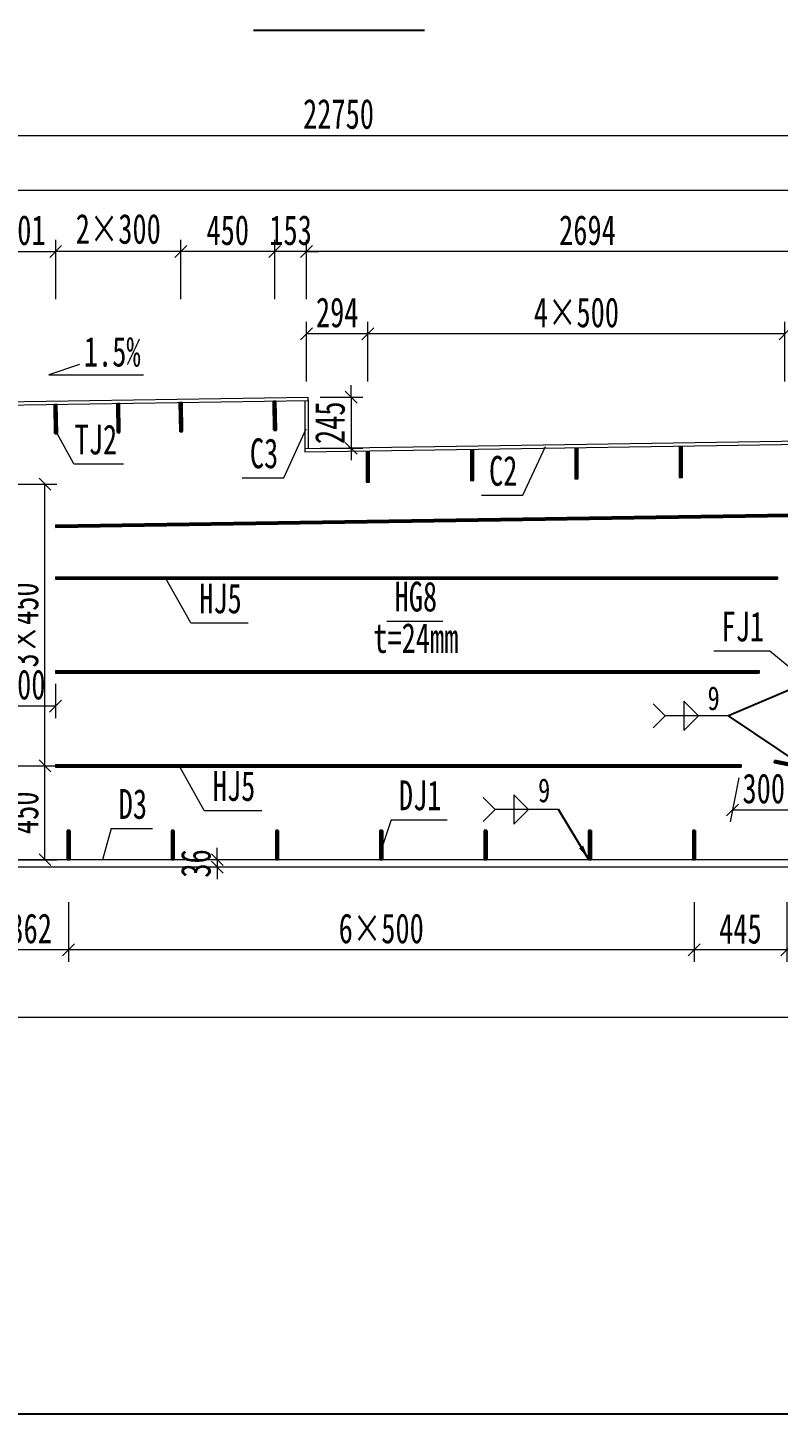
# Model space of a CAD drawing. Header units: millimetres. Extents: x -89049 to 410567, y -307459 to -100425.
# Drawn here: x 199822 to 203421, y -127671 to -121026 of the extents above; entities that cross this region are included whole.
import ezdxf
from ezdxf.enums import TextEntityAlignment as Align

# ---------------------------------------------------------------- set-up
doc = ezdxf.new("R2010")
doc.units = ezdxf.units.MM
doc.layers.get('Defpoints').update_dxf_attribs({"color": 8})
for name, color, linetype, lineweight in [('Dim', 4, 'Continuous', 15), ('文字', 7, 'Continuous', 15), ('细实线', 4, 'Continuous', 15), ('钢板粗线', 1, 'Continuous', 25), ('钢板细线', 6, 'Continuous', 15)]:
    doc.layers.add(name, color=color, linetype=linetype, lineweight=lineweight)
doc.layers.add('Text', color=4, linetype='Continuous')
doc.styles.add('111', font='', dxfattribs={"width": 0.7})
doc.styles.add('BM_Dim', font='', dxfattribs={"width": 0.85})
doc.styles.add('SMEDI', font='', dxfattribs={"width": 0.75})
doc.styles.get("Standard").update_dxf_attribs({"font": ''})
doc.styles.get('111').set_extended_font_data('仿宋_GB2312')
doc.styles.get('BM_Dim').set_extended_font_data('仿宋_GB2312')
doc.styles.get('SMEDI').set_extended_font_data('仿宋_GB2312')
doc.styles.get('Standard').set_extended_font_data('仿宋_GB2312')
doc.dimstyles.new('200', dxfattribs={"dimscale": 0, "dimtxt": 2.5, "dimasz": 1, "dimexe": 1, "dimexo": 1, "dimgap": 0.6, "dimtad": 1, "dimdec": 0, "dimdsep": 46, "dimtxsty": '111', "dimblk": 'OBLIQUE', "dimcen": 0, "dimclrd": 4, "dimclre": 4, "dimclrt": 4, "dimadec": 1, "dimazin": 2, "dimtfac": 1, "dimtdec": 0, "dimtix": 1, "dimtmove": 2, "dimatfit": 3, "dimfxl": 4, "dimfxlon": 1, "dimtolj": 1, "dimlwd": -1, "dimlwe": -1, "dimarcsym": 0})
doc.dimstyles.new('MSteel_1.0_1.0', dxfattribs={"dimtxt": 3, "dimasz": 1.2, "dimexe": 1, "dimexo": 1, "dimgap": 1, "dimtad": 3, "dimtoh": 1, "dimdec": 0, "dimzin": 0, "dimdsep": 46, "dimtxsty": 'Standard', "dimblk": 'ARCHTICK', "dimcen": 0.09, "dimclrd": 3, "dimclre": 3, "dimadec": 0, "dimazin": 0, "dimtfac": 1, "dimtdec": 4, "dimtofl": 0, "dimtmove": 0, "dimatfit": 3, "dimfxl": 1, "dimtolj": 1, "dimtzin": 0, "dimarcsym": 0})

# ---------------------------------------------------------------- blocks, each defined once
blk = doc.blocks.new('12-140加劲 无过焊孔')
at = {"layer": 'Defpoints'}
blk.add_line((38946.6, 32076.7), (38946.6, 32216.7), dxfattribs=at)
at = {"layer": '钢板粗线', "color": 7}
for p, q in [((38940.6, 32076.7), (38940.6, 32216.7)), ((38940.6, 32216.7), (38952.6, 32216.7)), ((38952.6, 32076.7), (38952.6, 32216.7)), ((38940.6, 32076.7), (38952.6, 32076.7))]:
    blk.add_line(p, q, dxfattribs=at)
blk = doc.blocks.new('14-160加劲 无过焊孔')
at = {"layer": 'Defpoints'}
blk.add_line((38609.4, 32076.7), (38609.4, 32216.7), dxfattribs=at)
at = {"layer": '钢板粗线', "color": 7}
for p, q in [((38603.4, 32076.7), (38603.4, 32216.7)), ((38603.4, 32216.7), (38615.4, 32216.7)), ((38615.4, 32076.7), (38615.4, 32216.7)), ((38603.4, 32076.7), (38615.4, 32076.7))]:
    blk.add_line(p, q, dxfattribs=at)
blk = doc.blocks.new('_Oblique')
at = {"color": 0, "linetype": 'ByBlock', "lineweight": -2}
blk.add_line((-0.5, -0.5), (0.5, 0.5), dxfattribs=at)
blk = doc.blocks.new('*D1244')
at = {"layer": 'Defpoints', "color": 0}
for p in [(199956.4, -122099.3), (199655.4, -122841.5), (199956.4, -122831.1)]:
    blk.add_point(p, dxfattribs=at)
at = {"layer": '细实线', "color": 4}
for p, q in [((199655.4, -122327.9), (199655.4, -122042.1)), ((199956.4, -122327.9), (199956.4, -122042.1)), ((199655.4, -122099.3), (199956.4, -122099.3))]:
    blk.add_line(p, q, dxfattribs=at)
at = {"layer": '细实线', "color": 4, "xscale": 57.14285714285715, "yscale": 57.14285714285715, "zscale": 57.14285714285715, "rotation": 180}
blk.add_blockref('_Oblique', (199655.4, -122099.3), dxfattribs=at)
at = {"layer": '细实线', "color": 4, "xscale": 57.14285714285715, "yscale": 57.14285714285715, "zscale": 57.14285714285715}
blk.add_blockref('_Oblique', (199956.4, -122099.3), dxfattribs=at)
at = {"layer": '细实线', "color": 4, "insert": (199805.9, -121997.1), "char_height": 142.86, "attachment_point": 5, "style": '111'}
blk.add_mtext('\\A1;301', dxfattribs=at)
blk = doc.blocks.new('*D1245')
at = {"layer": 'Defpoints', "color": 0}
for p in [(211974, -121542.4), (190651.3, -121716.4), (211974, -123001.7)]:
    blk.add_point(p, dxfattribs=at)
at = {"layer": '细实线', "color": 4}
for p, q in [((190651.3, -121659.3), (190651.3, -121485.3)), ((211974, -121771), (211974, -121485.3)), ((190651.3, -121542.4), (211974, -121542.4))]:
    blk.add_line(p, q, dxfattribs=at)
at = {"layer": '细实线', "color": 4, "xscale": 57.14285714285715, "yscale": 57.14285714285715, "zscale": 57.14285714285715, "rotation": 180}
blk.add_blockref('_Oblique', (190651.3, -121542.4), dxfattribs=at)
at = {"layer": '细实线', "color": 4, "xscale": 57.14285714285715, "yscale": 57.14285714285715, "zscale": 57.14285714285715}
blk.add_blockref('_Oblique', (211974, -121542.4), dxfattribs=at)
at = {"layer": '细实线', "color": 4, "insert": (201312.6, -121440.2), "char_height": 142.86, "attachment_point": 5, "style": '111'}
blk.add_mtext('\\A1;22750', dxfattribs=at)
blk = doc.blocks.new('*D1246')
at = {"layer": 'Defpoints', "color": 0}
for p in [(203853.5, -121805.1), (192781.3, -122749.7), (203853.5, -123001.7)]:
    blk.add_point(p, dxfattribs=at)
at = {"layer": '细实线', "color": 4}
for p, q in [((192781.3, -122033.7), (192781.3, -121748)), ((203853.5, -122033.7), (203853.5, -121748)), ((192781.3, -121805.1), (203853.5, -121805.1))]:
    blk.add_line(p, q, dxfattribs=at)
at = {"layer": '细实线', "color": 4, "xscale": 57.14285714285715, "yscale": 57.14285714285715, "zscale": 57.14285714285715, "rotation": 180}
blk.add_blockref('_Oblique', (192781.3, -121805.1), dxfattribs=at)
at = {"layer": '细实线', "color": 4, "xscale": 57.14285714285715, "yscale": 57.14285714285715, "zscale": 57.14285714285715}
blk.add_blockref('_Oblique', (203853.5, -121805.1), dxfattribs=at)
at = {"layer": '细实线', "color": 4, "insert": (198317.4, -121702.9), "char_height": 142.86, "attachment_point": 5, "style": '111'}
blk.add_mtext('\\A1;11072', dxfattribs=at)
blk = doc.blocks.new('*D1248')
at = {"layer": 'Defpoints', "color": 0}
for p in [(203017.4, -125017.5), (203462.4, -125017.5), (203017.4, -125445.8)]:
    blk.add_point(p, dxfattribs=at)
at = {"layer": '细实线', "color": 4}
for p, q in [((203017.4, -125217.2), (203017.4, -125502.9)), ((203462.4, -125217.2), (203462.4, -125502.9)), ((203462.4, -125445.8), (203017.4, -125445.8))]:
    blk.add_line(p, q, dxfattribs=at)
at = {"layer": '细实线', "color": 4, "xscale": 57.14285714285715, "yscale": 57.14285714285715, "zscale": 57.14285714285715, "rotation": 180}
blk.add_blockref('_Oblique', (203017.4, -125445.8), dxfattribs=at)
at = {"layer": '细实线', "color": 4, "xscale": 57.14285714285715, "yscale": 57.14285714285715, "zscale": 57.14285714285715}
blk.add_blockref('_Oblique', (203462.4, -125445.8), dxfattribs=at)
at = {"layer": '细实线', "color": 4, "insert": (203239.9, -125345.1), "char_height": 142.86, "attachment_point": 5, "style": '111'}
blk.add_mtext('\\A1;445', dxfattribs=at)
blk = doc.blocks.new('*D1247')
at = {"layer": 'Defpoints', "color": 0}
for p in [(200731.3, -125049.5), (200871.3, -125013.5), (200871.3, -125049.5)]:
    blk.add_point(p, dxfattribs=at)
at = {"layer": '细实线', "color": 4}
for p, q in [((200731.3, -125013.5), (200731.3, -124956.3)), ((200814.2, -125013.5), (200674.1, -125013.5)), ((200814.2, -125049.5), (200674.1, -125049.5)), ((200731.3, -125013.5), (200731.3, -125049.5)), ((200731.3, -125049.5), (200731.3, -125106.6))]:
    blk.add_line(p, q, dxfattribs=at)
at = {"layer": '细实线', "color": 4, "xscale": 57.14285714285715, "yscale": 57.14285714285715, "zscale": 57.14285714285715}
for p, rotation in [((200731.3, -125013.5), 270), ((200731.3, -125049.5), 90)]:
    blk.add_blockref('_Oblique', p, dxfattribs=dict(at, rotation=rotation))
at = {"layer": '细实线', "color": 4, "insert": (200629, -125031.5), "char_height": 142.86, "attachment_point": 5, "rotation": 90, "style": '111'}
blk.add_mtext('\\A1;36', dxfattribs=at)
blk = doc.blocks.new('*D1249')
at = {"layer": 'Defpoints', "color": 0}
for p in [(200017.4, -125013.5), (203017.4, -125017.5), (200017.4, -125445.8)]:
    blk.add_point(p, dxfattribs=at)
at = {"layer": '细实线', "color": 4}
for p, q in [((200017.4, -125217.2), (200017.4, -125502.9)), ((203017.4, -125217.2), (203017.4, -125502.9)), ((203017.4, -125445.8), (200017.4, -125445.8))]:
    blk.add_line(p, q, dxfattribs=at)
at = {"layer": '细实线', "color": 4, "xscale": 57.14285714285715, "yscale": 57.14285714285715, "zscale": 57.14285714285715, "rotation": 180}
blk.add_blockref('_Oblique', (200017.4, -125445.8), dxfattribs=at)
at = {"layer": '细实线', "color": 4, "xscale": 57.14285714285715, "yscale": 57.14285714285715, "zscale": 57.14285714285715}
blk.add_blockref('_Oblique', (203017.4, -125445.8), dxfattribs=at)
at = {"layer": '细实线', "color": 4, "insert": (201517.4, -125343.6), "char_height": 142.86, "attachment_point": 5, "style": '111'}
blk.add_mtext('\\A1;6×500', dxfattribs=at)
blk = doc.blocks.new('*D1250')
at = {"layer": 'Defpoints', "color": 0}
for p in [(199655.4, -125013.5), (200017.4, -125013.5), (199655.4, -125445.8)]:
    blk.add_point(p, dxfattribs=at)
at = {"layer": '细实线', "color": 4}
for p, q in [((199655.4, -125217.2), (199655.4, -125502.9)), ((200017.4, -125217.2), (200017.4, -125502.9)), ((200017.4, -125445.8), (199655.4, -125445.8))]:
    blk.add_line(p, q, dxfattribs=at)
at = {"layer": '细实线', "color": 4, "xscale": 57.14285714285715, "yscale": 57.14285714285715, "zscale": 57.14285714285715, "rotation": 180}
blk.add_blockref('_Oblique', (199655.4, -125445.8), dxfattribs=at)
at = {"layer": '细实线', "color": 4, "xscale": 57.14285714285715, "yscale": 57.14285714285715, "zscale": 57.14285714285715}
blk.add_blockref('_Oblique', (200017.4, -125445.8), dxfattribs=at)
at = {"layer": '细实线', "color": 4, "insert": (199836.4, -125343.6), "char_height": 142.86, "attachment_point": 5, "style": '111'}
blk.add_mtext('\\A1;362', dxfattribs=at)
blk = doc.blocks.new('*D1251')
at = {"layer": 'Defpoints', "color": 0}
for p in [(194816.5, -124991.9), (203512.4, -125251.3), (194816.5, -125770.4)]:
    blk.add_point(p, dxfattribs=at)
at = {"layer": '细实线', "color": 4}
for p, q in [((194816.5, -125541.8), (194816.5, -125827.6)), ((203512.4, -125541.8), (203512.4, -125827.6)), ((203512.4, -125770.4), (194816.5, -125770.4))]:
    blk.add_line(p, q, dxfattribs=at)
at = {"layer": '细实线', "color": 4, "xscale": 57.14285714285715, "yscale": 57.14285714285715, "zscale": 57.14285714285715, "rotation": 180}
blk.add_blockref('_Oblique', (194816.5, -125770.4), dxfattribs=at)
at = {"layer": '细实线', "color": 4, "xscale": 57.14285714285715, "yscale": 57.14285714285715, "zscale": 57.14285714285715}
blk.add_blockref('_Oblique', (203512.4, -125770.4), dxfattribs=at)
at = {"layer": '细实线', "color": 4, "insert": (199164.5, -125668.2), "char_height": 142.86, "attachment_point": 5, "style": '111'}
blk.add_mtext('\\A1;8696', dxfattribs=at)
blk = doc.blocks.new('*D1252')
at = {"layer": 'Defpoints', "color": 0}
for p in [(203462.4, -125017.5), (203512.4, -125017.5), (203462.4, -125445.8)]:
    blk.add_point(p, dxfattribs=at)
at = {"layer": '细实线', "color": 4}
for p, q in [((203462.4, -125217.2), (203462.4, -125502.9)), ((203512.4, -125217.2), (203512.4, -125502.9)), ((203462.4, -125445.8), (203405.3, -125445.8)), ((203512.4, -125445.8), (203462.4, -125445.8)), ((203512.4, -125445.8), (203569.6, -125445.8))]:
    blk.add_line(p, q, dxfattribs=at)
at = {"layer": '细实线', "color": 4, "xscale": 57.14285714285715, "yscale": 57.14285714285715, "zscale": 57.14285714285715}
blk.add_blockref('_Oblique', (203462.4, -125445.8), dxfattribs=at)
at = {"layer": '细实线', "color": 4, "xscale": 57.14285714285715, "yscale": 57.14285714285715, "zscale": 57.14285714285715, "rotation": 180}
blk.add_blockref('_Oblique', (203512.4, -125445.8), dxfattribs=at)
at = {"layer": '细实线', "color": 4, "insert": (203606.8, -125335.2), "char_height": 142.86, "attachment_point": 5, "style": '111'}
blk.add_mtext('\\A1;50', dxfattribs=at)
blk = doc.blocks.new('_ArchTick')
at = {"color": 0, "linetype": 'ByBlock', "const_width": 0.15}
blk.add_lwpolyline([(-0.5, -0.5), (0.5, 0.5)], dxfattribs=at)
blk = doc.blocks.new('角焊缝1')
at = {"layer": 'Dim'}
blk.add_line((-3101.17, 370.22), (-3106.48, 370.22), dxfattribs=at)
blk.add_lwpolyline([(-3107.48, 369.22), (-3106.48, 370.22), (-3107.48, 371.22)], dxfattribs=at)
blk.add_lwpolyline([(-3104.91, 371.45), (-3104.91, 368.99), (-3103.68, 370.22)], close=True, dxfattribs=at)
blk = doc.blocks.new('*D1256')
at = {"layer": 'Defpoints', "color": 0}
for p in [(201159, -122099.3), (201159, -122815.3), (203853.5, -123001.7)]:
    blk.add_point(p, dxfattribs=at)
at = {"layer": '细实线', "color": 4}
for p, q in [((201159, -122327.9), (201159, -122042.1)), ((203853.5, -122327.9), (203853.5, -122042.1)), ((203853.5, -122099.3), (201159, -122099.3))]:
    blk.add_line(p, q, dxfattribs=at)
at = {"layer": '细实线', "color": 4, "xscale": 57.14285714285715, "yscale": 57.14285714285715, "zscale": 57.14285714285715, "rotation": 180}
blk.add_blockref('_Oblique', (201159, -122099.3), dxfattribs=at)
at = {"layer": '细实线', "color": 4, "xscale": 57.14285714285715, "yscale": 57.14285714285715, "zscale": 57.14285714285715}
blk.add_blockref('_Oblique', (203853.5, -122099.3), dxfattribs=at)
at = {"layer": '细实线', "color": 4, "insert": (202506.3, -121997.1), "char_height": 142.86, "attachment_point": 5, "style": '111'}
blk.add_mtext('\\A1;2694', dxfattribs=at)
blk = doc.blocks.new('*D1257')
at = {"layer": 'Defpoints', "color": 0}
for p in [(200556.4, -122099.3), (200556.4, -122822), (201006.4, -122808)]:
    blk.add_point(p, dxfattribs=at)
at = {"layer": '细实线', "color": 4}
for p, q in [((200556.4, -122327.9), (200556.4, -122042.1)), ((201006.4, -122327.9), (201006.4, -122042.1)), ((201006.4, -122099.3), (200556.4, -122099.3))]:
    blk.add_line(p, q, dxfattribs=at)
at = {"layer": '细实线', "color": 4, "xscale": 57.14285714285715, "yscale": 57.14285714285715, "zscale": 57.14285714285715, "rotation": 180}
blk.add_blockref('_Oblique', (200556.4, -122099.3), dxfattribs=at)
at = {"layer": '细实线', "color": 4, "xscale": 57.14285714285715, "yscale": 57.14285714285715, "zscale": 57.14285714285715}
blk.add_blockref('_Oblique', (201006.4, -122099.3), dxfattribs=at)
at = {"layer": '细实线', "color": 4, "insert": (200781.4, -121997.1), "char_height": 142.86, "attachment_point": 5, "style": '111'}
blk.add_mtext('\\A1;450', dxfattribs=at)
blk = doc.blocks.new('*D1258')
at = {"layer": 'Defpoints', "color": 0}
for p in [(199956.4, -122099.3), (199956.4, -122831), (200556.4, -122808)]:
    blk.add_point(p, dxfattribs=at)
at = {"layer": '细实线', "color": 4}
for p, q in [((199956.4, -122327.9), (199956.4, -122042.1)), ((200556.4, -122327.9), (200556.4, -122042.1)), ((200556.4, -122099.3), (199956.4, -122099.3))]:
    blk.add_line(p, q, dxfattribs=at)
at = {"layer": '细实线', "color": 4, "xscale": 57.14285714285715, "yscale": 57.14285714285715, "zscale": 57.14285714285715, "rotation": 180}
blk.add_blockref('_Oblique', (199956.4, -122099.3), dxfattribs=at)
at = {"layer": '细实线', "color": 4, "xscale": 57.14285714285715, "yscale": 57.14285714285715, "zscale": 57.14285714285715}
blk.add_blockref('_Oblique', (200556.4, -122099.3), dxfattribs=at)
at = {"layer": '细实线', "color": 4, "insert": (200256.4, -121991.2), "char_height": 142.86, "attachment_point": 5, "style": '111'}
blk.add_mtext('\\A1;2×300', dxfattribs=at)
blk = doc.blocks.new('*D1282')
at = {"layer": 'Defpoints', "color": 0}
for p in [(199630.1, -124563.5), (199904.9, -124563.5), (199593.7, -125013.5)]:
    blk.add_point(p, dxfattribs=at)
at = {"layer": '细实线', "color": 4}
for p, q in [((199687.2, -124563.5), (199962.1, -124563.5)), ((199904.9, -125013.5), (199904.9, -124563.5)), ((199676.3, -125013.5), (199962.1, -125013.5))]:
    blk.add_line(p, q, dxfattribs=at)
at = {"layer": '细实线', "color": 4, "xscale": 57.14285714285715, "yscale": 57.14285714285715, "zscale": 57.14285714285715}
for p, rotation in [((199904.9, -124563.5), 90), ((199904.9, -125013.5), 270)]:
    blk.add_blockref('_Oblique', p, dxfattribs=dict(at, rotation=rotation))
at = {"layer": '细实线', "color": 4, "insert": (199802.7, -124788.5), "char_height": 142.86, "attachment_point": 5, "rotation": 90, "style": '111'}
blk.add_mtext('\\A1;450', dxfattribs=at)
blk = doc.blocks.new('*D1283')
at = {"layer": 'Defpoints', "color": 0}
for p in [(199652.7, -123213.5), (199904.9, -123213.5), (199593.7, -124563.5)]:
    blk.add_point(p, dxfattribs=at)
at = {"layer": '细实线', "color": 4}
for p, q in [((199709.8, -123213.5), (199962.1, -123213.5)), ((199904.9, -124563.5), (199904.9, -123213.5)), ((199676.3, -124563.5), (199962.1, -124563.5))]:
    blk.add_line(p, q, dxfattribs=at)
at = {"layer": '细实线', "color": 4, "xscale": 57.14285714285715, "yscale": 57.14285714285715, "zscale": 57.14285714285715}
for p, rotation in [((199904.9, -123213.5), 90), ((199904.9, -124563.5), 270)]:
    blk.add_blockref('_Oblique', p, dxfattribs=dict(at, rotation=rotation))
at = {"layer": '细实线', "color": 4, "insert": (199802.7, -123888.5), "char_height": 142.86, "attachment_point": 5, "rotation": 90, "style": '111'}
blk.add_mtext('\\A1;3×450', dxfattribs=at)
blk = doc.blocks.new('*D1288')
at = {"layer": 'Defpoints', "color": 0}
for p in [(201006.4, -122099.3), (201006.4, -122815.3), (201159, -122815.3)]:
    blk.add_point(p, dxfattribs=at)
at = {"layer": '细实线', "color": 4}
for p, q in [((201006.4, -122327.9), (201006.4, -122042.1)), ((201159, -122327.9), (201159, -122042.1)), ((201006.4, -122099.3), (200949.3, -122099.3)), ((201159, -122099.3), (201006.4, -122099.3)), ((201159, -122099.3), (201216.2, -122099.3))]:
    blk.add_line(p, q, dxfattribs=at)
at = {"layer": '细实线', "color": 4, "xscale": 57.14285714285715, "yscale": 57.14285714285715, "zscale": 57.14285714285715}
blk.add_blockref('_Oblique', (201006.4, -122099.3), dxfattribs=at)
at = {"layer": '细实线', "color": 4, "xscale": 57.14285714285715, "yscale": 57.14285714285715, "zscale": 57.14285714285715, "rotation": 180}
blk.add_blockref('_Oblique', (201159, -122099.3), dxfattribs=at)
at = {"layer": '细实线', "color": 4, "insert": (201082.7, -121997.1), "char_height": 142.86, "attachment_point": 5, "style": '111'}
blk.add_mtext('\\A1;153', dxfattribs=at)
blk = doc.blocks.new('*D1289')
at = {"layer": 'Defpoints', "color": 0}
for p in [(201167, -122797), (201167, -123042), (201372.8, -123042)]:
    blk.add_point(p, dxfattribs=at)
at = {"layer": '细实线', "color": 4}
for p, q in [((201224.2, -122797), (201429.9, -122797)), ((201372.8, -122797), (201372.8, -122739.8)), ((201372.8, -122797), (201372.8, -123042)), ((201224.2, -123042), (201429.9, -123042)), ((201372.8, -123042), (201372.8, -123099.1))]:
    blk.add_line(p, q, dxfattribs=at)
at = {"layer": '细实线', "color": 4, "xscale": 57.14285714285715, "yscale": 57.14285714285715, "zscale": 57.14285714285715}
for p, rotation in [((201372.8, -122797), 270), ((201372.8, -123042), 90)]:
    blk.add_blockref('_Oblique', p, dxfattribs=dict(at, rotation=rotation))
at = {"layer": '细实线', "color": 4, "insert": (201272.1, -122919.5), "char_height": 142.86, "attachment_point": 5, "rotation": 90, "style": '111'}
blk.add_mtext('\\A1;245', dxfattribs=at)
blk = doc.blocks.new('*D3019')
at = {"layer": 'Defpoints', "color": 0}
for p in [(201453.5, -122493.6), (201453.5, -123059), (203453.5, -123026.4)]:
    blk.add_point(p, dxfattribs=at)
at = {"layer": '细实线', "color": 4}
for p, q in [((201453.5, -122722.2), (201453.5, -122436.5)), ((203453.5, -122722.2), (203453.5, -122436.5)), ((203453.5, -122493.6), (201453.5, -122493.6))]:
    blk.add_line(p, q, dxfattribs=at)
at = {"layer": '细实线', "color": 4, "xscale": 57.14285714285715, "yscale": 57.14285714285715, "zscale": 57.14285714285715, "rotation": 180}
blk.add_blockref('_Oblique', (201453.5, -122493.6), dxfattribs=at)
at = {"layer": '细实线', "color": 4, "xscale": 57.14285714285715, "yscale": 57.14285714285715, "zscale": 57.14285714285715}
blk.add_blockref('_Oblique', (203453.5, -122493.6), dxfattribs=at)
at = {"layer": '细实线', "color": 4, "insert": (202453.5, -122391.4), "char_height": 142.86, "attachment_point": 5, "style": '111'}
blk.add_mtext('\\A1;4×500', dxfattribs=at)
blk = doc.blocks.new('*D3020')
at = {"layer": 'Defpoints', "color": 0}
for p in [(201159, -122493.6), (201159, -122815.3), (201453.5, -123059)]:
    blk.add_point(p, dxfattribs=at)
at = {"layer": '细实线', "color": 4}
for p, q in [((201159, -122722.2), (201159, -122436.5)), ((201453.5, -122722.2), (201453.5, -122436.5)), ((201453.5, -122493.6), (201159, -122493.6))]:
    blk.add_line(p, q, dxfattribs=at)
at = {"layer": '细实线', "color": 4, "xscale": 57.14285714285715, "yscale": 57.14285714285715, "zscale": 57.14285714285715, "rotation": 180}
blk.add_blockref('_Oblique', (201159, -122493.6), dxfattribs=at)
at = {"layer": '细实线', "color": 4, "xscale": 57.14285714285715, "yscale": 57.14285714285715, "zscale": 57.14285714285715}
blk.add_blockref('_Oblique', (201453.5, -122493.6), dxfattribs=at)
at = {"layer": '细实线', "color": 4, "insert": (201306.3, -122391.4), "char_height": 142.86, "attachment_point": 5, "style": '111'}
blk.add_mtext('\\A1;294', dxfattribs=at)
blk = doc.blocks.new('*D5203')
at = {"layer": 'Defpoints', "color": 0}
for p in [(203242.8, -124563.5), (203542.8, -124563.5), (203501.6, -124775.3)]:
    blk.add_point(p, dxfattribs=at)
at = {"layer": '细实线', "color": 4}
for p, q in [((203231.7, -124620.6), (203190.5, -124832.4)), ((203531.7, -124620.6), (203490.5, -124832.4)), ((203201.6, -124775.3), (203501.6, -124775.3))]:
    blk.add_line(p, q, dxfattribs=at)
at = {"layer": '细实线', "color": 4, "xscale": 57.14285714285715, "yscale": 57.14285714285715, "zscale": 57.14285714285715, "rotation": 180}
blk.add_blockref('_Oblique', (203201.6, -124775.3), dxfattribs=at)
at = {"layer": '细实线', "color": 4, "xscale": 57.14285714285715, "yscale": 57.14285714285715, "zscale": 57.14285714285715}
blk.add_blockref('_Oblique', (203501.6, -124775.3), dxfattribs=at)
at = {"layer": '细实线', "color": 4, "insert": (203351.6, -124673), "char_height": 142.86, "attachment_point": 5, "style": '111'}
blk.add_mtext('\\A1;300', dxfattribs=at)
blk = doc.blocks.new('*D5204')
at = {"layer": 'Defpoints', "color": 0}
for p in [(199655.4, -124113.5), (199955.4, -124113.5), (199655.4, -124277.3)]:
    blk.add_point(p, dxfattribs=at)
at = {"layer": '细实线', "color": 4}
for p, q in [((199655.4, -124170.6), (199655.4, -124334.4)), ((199955.4, -124170.6), (199955.4, -124334.4)), ((199955.4, -124277.3), (199655.4, -124277.3))]:
    blk.add_line(p, q, dxfattribs=at)
at = {"layer": '细实线', "color": 4, "xscale": 57.14285714285715, "yscale": 57.14285714285715, "zscale": 57.14285714285715, "rotation": 180}
blk.add_blockref('_Oblique', (199655.4, -124277.3), dxfattribs=at)
at = {"layer": '细实线', "color": 4, "xscale": 57.14285714285715, "yscale": 57.14285714285715, "zscale": 57.14285714285715}
blk.add_blockref('_Oblique', (199955.4, -124277.3), dxfattribs=at)
at = {"layer": '细实线', "color": 4, "insert": (199805.4, -124175), "char_height": 142.86, "attachment_point": 5, "style": '111'}
blk.add_mtext('\\A1;300', dxfattribs=at)

msp = doc.modelspace()

# ---------------------------------------------------------------- linework, layer by layer
at = {"color": 4}
msp.add_line((200905.2, -121038.3), (201724.9, -121038.3), dxfattribs=at)
at = {"layer": 'Defpoints'}
for p, q in [((201453.5, -123203.7), (201453.5, -123053.7)), ((201953.5, -123196.2), (201953.5, -123046.2)), ((202453.5, -123188.7), (202453.5, -123038.7)), ((202953.5, -123181.2), (202953.5, -123031.2)), ((199955.4, -123663.5), (203417.7, -123663.5)), ((199955.4, -124113.5), (203330.3, -124113.5)), ((199955.4, -124563.5), (203242.8, -124563.5))]:
    msp.add_line(p, q, dxfattribs=at)
msp.add_lwpolyline([(190566.6, -113054.1), (212566.6, -113054.1), (212566.6, -127671.3), (190566.6, -127671.3)], close=True, dxfattribs=at)
msp.add_lwpolyline([(199955.4, -123415.1), (203476.3, -123362.3)], dxfattribs=at)
at = {"layer": '细实线'}
for p, q in [((200070, -122639.6), (199922.7, -122689.4)), ((199922.7, -122689.4), (200377.4, -122689.4)), ((200044.1, -123117), (199963.6, -122970.3)), ((201050.1, -123183.1), (201157.7, -122948.5)), ((202197, -123267.2), (202304.5, -123032.5)), ((200044.1, -123117), (200282, -123117)), ((200850.5, -123183.1), (201050.1, -123183.1)), ((201997.4, -123267.2), (202197, -123267.2)), ((200604, -123878.6), (200486, -123669.5)), ((200604, -123878.6), (200879.5, -123878.6)), ((201543.8, -123869.7), (201812.6, -123869.7)), ((203111.6, -124013.1), (203380.4, -124013.1)), ((203380.4, -124013.1), (203489.9, -124101.9)), ((200668.9, -124777.6), (200550.9, -124568.5)), ((200668.9, -124777.6), (200944.3, -124777.6)), ((201564.3, -124822.2), (201519.7, -124955.9)), ((201564.3, -124822.2), (201833, -124822.2)), ((200221.6, -124863.7), (200180, -125013.5)), ((200221.6, -124863.7), (200421.1, -124863.7))]:
    msp.add_line(p, q, dxfattribs=at)
at = {"layer": '钢板细线'}
for p, q in [((201167, -122813), (201167, -122797)), ((201151, -122813.2), (201151, -123042.2)), ((201167, -122813), (201167, -123042)), ((201151, -123042.2), (201151, -123058.2)), ((199955.4, -123409.1), (199955.4, -123421.1)), ((199955.4, -123657.5), (199955.4, -123669.5)), ((199955.4, -123657.5), (203417.7, -123657.5)), ((203417.7, -123657.5), (203417.7, -123669.5)), ((199955.4, -123669.5), (203417.7, -123669.5)), ((199955.4, -124107.5), (199955.4, -124119.5)), ((199955.4, -124107.5), (203330.3, -124107.5)), ((199955.4, -124119.5), (203330.3, -124119.5)), ((203330.3, -124107.5), (203330.3, -124119.5)), ((199955.4, -124557.5), (199955.4, -124569.5)), ((199955.4, -124557.5), (203242.8, -124557.5)), ((199955.4, -124569.5), (203242.8, -124569.5)), ((203242.8, -124557.5), (203242.8, -124569.5)), ((203512.4, -125013.5), (194816.5, -125013.5)), ((203512.4, -125049.5), (194816.5, -125049.5))]:
    msp.add_line(p, q, dxfattribs=at)
for points in [[(190651.3, -122728.3), (199701.3, -122819), (201167, -122797)], [(190651.3, -122744.3), (199701.3, -122835), (201167, -122813)], [(201151, -123042.2), (203853.5, -123001.7)], [(201151, -123058.2), (203850.4, -123017.7)], [(201445.5, -123053.8), (201445.5, -123203.7), (201461.5, -123203.7), (201461.5, -123053.5)], [(201945.5, -123046.3), (201945.5, -123196.2), (201961.5, -123196.2), (201961.5, -123046)], [(202445.5, -123038.8), (202445.5, -123188.7), (202461.5, -123188.7), (202461.5, -123038.5)], [(202945.5, -123031.3), (202945.5, -123181.2), (202961.5, -123181.2), (202961.5, -123031)], [(199955.4, -123409.1), (203476.3, -123356.3)], [(199955.4, -123421.1), (203476.3, -123368.3)]]:
    msp.add_lwpolyline(points, dxfattribs=at)

# ---------------------------------------------------------------- block references
at = {"layer": '细实线', "rotation": 0.8593722439355104}
for p in [(161497.5, -155628.3), (161797.5, -155623.8), (162097.5, -155619.3), (162547.5, -155612.5)]:
    msp.add_blockref('12-140加劲 无过焊孔', p, dxfattribs=at)
at = {"layer": '细实线', "color": 8, "xscale": 57.1428571428572, "yscale": 57.1428571428572, "zscale": 57.1428571428572}
for p in [(380392.1, -145479.7), (379577.2, -145928.5)]:
    msp.add_blockref('角焊缝1', p, dxfattribs=at)
at = {"layer": '钢板细线'}
for name, p, rotation in [('14-160加劲 无过焊孔', (227661.8, -168590.9), 78.99999835263283), ('12-140加劲 无过焊孔', (238964, -92796.7), 180.0000000000012), ('12-140加劲 无过焊孔', (239464, -92796.7), 180.0000000000012), ('12-140加劲 无过焊孔', (239964, -92796.7), 180.0000000000012), ('12-140加劲 无过焊孔', (240464, -92796.7), 180.0000000000012), ('12-140加劲 无过焊孔', (240964, -92796.7), 180.0000000000012), ('12-140加劲 无过焊孔', (241464, -92796.7), 180.0000000000012), ('12-140加劲 无过焊孔', (241964, -92796.7), 180.0000000000012)]:
    msp.add_blockref(name, p, dxfattribs=dict(at, rotation=rotation))

# ---------------------------------------------------------------- texts
at = {"layer": 'Text', "style": 'SMEDI', "width": 0.75}
for p in [(203082.1, -124239.4), (202269.4, -124680.9)]:
    msp.add_text('9', height=114.3, dxfattribs=at).set_placement(p, align=Align.MIDDLE_LEFT)
at = {"layer": '文字', "style": 'BM_Dim', "width": 0.7}
for s, p in [('1.5%', (200227.4, -122692.9)), ('TJ2', (200149, -123113.9)), ('C3', (200955.5, -123180.1)), ('C2', (202102.3, -123264.1)), ('HJ5', (200746.5, -123875.6)), ('HG8', (201683.3, -123866.7)), ('FJ1', (203251.1, -124010.1)), ('t=24mm', (201683.3, -124065.1)), ('HJ5', (200811.3, -124774.6)), ('DJ1', (201703.8, -124819.2)), ('D3', (200326.5, -124860.7))]:
    msp.add_text(s, height=142.86, dxfattribs=at).set_placement(p, align=Align.BOTTOM_CENTER)

# ---------------------------------------------------------------- dimensions: what is measured, and where the dimension line sits
at = {"layer": '细实线'}
for base, p1, p2, text, picture, middle in [((211974, -121542.4), (190651.3, -121716.4), (211974, -123001.7), '22750', '*D1245', (201312.6, -121440.2)), ((201453.5, -122493.6), (203453.5, -123026.4), (201453.5, -123059), '4×500', '*D3019', (202453.5, -122391.4)), ((200017.4, -125445.8), (203017.4, -125017.5), (200017.4, -125013.5), '6×500', '*D1249', (201517.4, -125343.6))]:
    dim = msp.add_linear_dim(base=base, p1=p1, p2=p2, text=text, dimstyle='200', override={"dimscale": 57.142857, "dimtxsty": '111', "dimblk": 'Oblique'}, dxfattribs=at)
    dim.commit()
    dim.dimension.update_dxf_attribs({"geometry": picture, "text_midpoint": middle})
for base, p1, p2, override, picture, middle in [((203853.5, -121805.1), (192781.3, -122749.7), (203853.5, -123001.7), {"dimscale": 57.142857, "dimtxsty": '111', "dimblk": 'Oblique'}, '*D1246', (198317.4, -121702.9)), ((199956.4, -122099.3), (199655.4, -122841.5), (199956.4, -122831.1), {"dimscale": 57.142857, "dimtxsty": '111', "dimblk": 'Oblique'}, '*D1244', (199805.9, -121997.1)), ((200556.4, -122099.3), (201006.4, -122808), (200556.4, -122822), {"dimscale": 57.142857, "dimtxsty": '111', "dimblk": 'Oblique'}, '*D1257', (200781.4, -121997.1)), ((201006.4, -122099.3), (201159, -122815.3), (201006.4, -122815.3), {"dimscale": 57.142857, "dimblk": 'Oblique'}, '*D1288', (201082.7, -121997.1)), ((201159.0143, -122099.2904), (203853.4919, -123001.6761), (201159.0143, -122815.2937), {"dimscale": 57.142857, "dimblk": 'Oblique'}, '*D1256', (202506.2531, -121997.051)), ((201159.0143, -122493.6469), (201453.4919, -123059.0188), (201159.0143, -122815.2937), {"dimscale": 57.142857, "dimblk": 'Oblique'}, '*D3020', (201306.2531, -122391.4076)), ((199655.4, -124277.3), (199955.4, -124113.5), (199655.4, -124113.5), {"dimscale": 57.142857, "dimblk": 'Oblique'}, '*D5204', (199805.4, -124175)), ((203501.6, -124775.3), (203242.8, -124563.5), (203542.8, -124563.5), {"dimscale": 57.142857, "dimblk": 'Oblique'}, '*D5203', (203351.6, -124673)), ((194816.5, -125770.4), (203512.4, -125251.3), (194816.5, -124991.9), {"dimscale": 57.142857, "dimtxsty": '111', "dimblk": 'Oblique'}, '*D1251', (199164.5, -125668.2)), ((199655.4, -125445.8), (200017.4, -125013.5), (199655.4, -125013.5), {"dimscale": 57.142857, "dimblk": 'Oblique'}, '*D1250', (199836.4, -125343.6)), ((203017.4, -125445.8), (203462.4, -125017.5), (203017.4, -125017.5), {"dimscale": 57.142857, "dimblk": 'Oblique'}, '*D1248', (203239.9, -125345.1))]:
    dim = msp.add_linear_dim(base=base, p1=p1, p2=p2, dimstyle='200', override=override, dxfattribs=at)
    dim.commit()
    dim.dimension.update_dxf_attribs({"geometry": picture, "text_midpoint": middle})
dim = msp.add_linear_dim(base=(199956.4, -122099.3), p1=(200556.4, -122808), p2=(199956.4, -122831), text='2×300', dimstyle='200', override={"dimscale": 57.142857, "dimtxsty": '111', "dimblk": 'Oblique'}, dxfattribs=at)
dim.commit()
dim.dimension.update_dxf_attribs({"geometry": '*D1258', "text_midpoint": (200256.4, -121991.2), "dimtype": 160})
for base, p1, p2, picture, middle in [((201372.8, -123042), (201167, -122797), (201167, -123042), '*D1289', (201272.1, -122919.5)), ((199904.9, -124563.5), (199593.7, -125013.5), (199630.1, -124563.5), '*D1282', (199802.7, -124788.5))]:
    dim = msp.add_linear_dim(base=base, p1=p1, p2=p2, angle=90, dimstyle='200', override={"dimscale": 57.142857, "dimblk": 'Oblique'}, dxfattribs=at)
    dim.commit()
    dim.dimension.update_dxf_attribs({"geometry": picture, "text_midpoint": middle})
dim = msp.add_linear_dim(base=(199904.9, -123213.5), p1=(199593.7, -124563.5), p2=(199652.7, -123213.5), angle=90, text='3×450', dimstyle='200', override={"dimscale": 57.142857, "dimtxsty": '111', "dimblk": 'Oblique'}, dxfattribs=at)
dim.commit()
dim.dimension.update_dxf_attribs({"geometry": '*D1283', "text_midpoint": (199802.7, -123888.5)})
dim = msp.add_aligned_dim(p1=(200871.3, -125013.5), p2=(200871.3, -125049.5), distance=-140, dimstyle='200', override={"dimscale": 57.142857, "dimblk": 'Oblique'}, dxfattribs=at)
dim.commit()
dim.dimension.update_dxf_attribs({"geometry": '*D1247', "text_midpoint": (200629, -125031.5)})
dim = msp.add_linear_dim(base=(203462.4, -125445.8), p1=(203512.4, -125017.5), p2=(203462.4, -125017.5), dimstyle='200', override={"dimscale": 57.142857, "dimblk": 'Oblique'}, dxfattribs=at)
dim.commit()
dim.dimension.update_dxf_attribs({"geometry": '*D1252', "text_midpoint": (203606.8, -125335.2), "dimtype": 160})

# ---------------------------------------------------------------- leaders
at = {"layer": 'Dim'}
for points in [[(203626.2, -124134.6), (203182.1, -124324.1)], [(203542.6, -124564.5), (203182.1, -124324.1)], [(202511.4, -125010.8), (202367.2, -124772.9)]]:
    msp.add_leader(points, dimstyle='MSteel_1.0_1.0', override={"dimscale": 57.142857, "dimclrd": 256}, dxfattribs=at)

doc.saveas('drawing.dxf')
